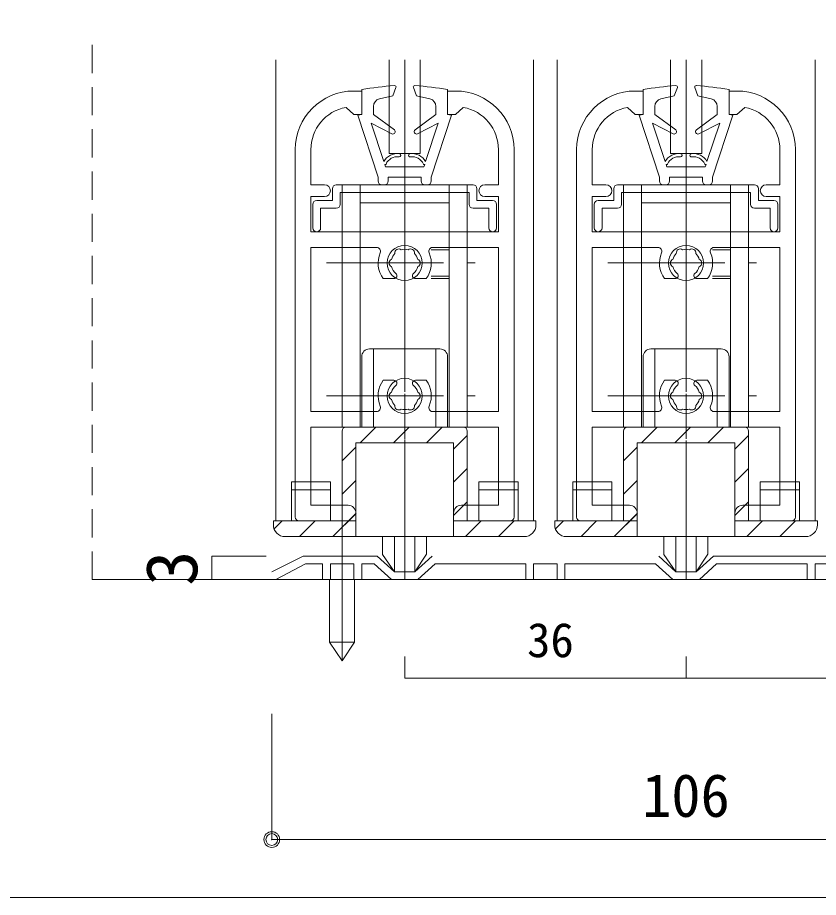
# Model space of a CAD drawing. Units: millimetres on the paper, enlarged 5 times, with parts at other scales. Extents: x -992 to 1008, y -685 to 700.
# Drawn here: x -345.7 to -175, y -26.2 to 161.3 of the extents above; entities that cross this region are included whole.
import ezdxf
from ezdxf.enums import TextEntityAlignment as Align

# ---------------------------------------------------------------- set-up
doc = ezdxf.new("R2010")
doc.units = ezdxf.units.MM
doc.header["$LTSCALE"] = 5
doc.header["$PDMODE"] = 32
doc.header["$PDSIZE"] = 2.5
doc.linetypes.add('CHAIN1', pattern=[8, 5, -1, 1, -1])
doc.linetypes.add('DASHED1', pattern=[1.8, 1.2, -0.6])
for name, color, linetype, lineweight in [('1-0_H-SYM', 7, 'Continuous', 20), ('1-1_0', 7, 'Continuous', 20), ('2-0_18', 7, 'Continuous', 18)]:
    doc.layers.add(name, color=color, linetype=linetype, lineweight=lineweight)
doc.styles.add('ＭＳ ゴシック', font='')
doc.styles.get('ＭＳ ゴシック').set_extended_font_data('MS Gothic')

msp = doc.modelspace()

# ---------------------------------------------------------------- linework, layer by layer
at = {"layer": '1-0_H-SYM'}
msp.add_lwpolyline([(197.5, -26.25), (-967.5, -26.25), (-967.5, 675)], dxfattribs=at)
at = {"layer": '1-1_0'}
msp.add_lwpolyline([(197.5, -26.25), (-967.5, -26.25), (-967.5, 675)], dxfattribs=at)
at = {"layer": '2-0_18', "linetype": 'DASHED1', "lineweight": 20}
msp.add_line((-329.866, 41.511), (-329.866, 157.917), dxfattribs=at)
at = {"layer": '2-0_18'}
for p, q in [((-290.7, 54.011), (-290.7, 152.344)), ((-266.533, 132.344), (-266.533, 152.344)), ((-259.867, 152.344), (-259.867, 132.344)), ((-235.7, 152.344), (-235.7, 54.011)), ((-230.7, 54.011), (-230.7, 152.344)), ((-206.533, 132.344), (-206.533, 152.344)), ((-199.866, 152.344), (-199.866, 132.344)), ((-175.7, 152.344), (-175.7, 54.011)), ((-265.7, 144.678), (-265.055, 146.394)), ((-205.7, 144.678), (-205.054, 146.394)), ((-272.366, 145.678), (-274.033, 145.678)), ((-272.366, 140.678), (-272.366, 146.011)), ((-268.589, 143.985), (-265.7, 144.678)), ((-254.033, 146.011), (-254.033, 140.678)), ((-252.367, 145.678), (-254.033, 145.678)), ((-212.366, 145.678), (-214.033, 145.678)), ((-212.366, 140.678), (-212.366, 146.011)), ((-208.589, 143.985), (-205.7, 144.678)), ((-194.033, 146.011), (-194.033, 140.678)), ((-192.366, 145.678), (-194.033, 145.678)), ((-269.866, 140.678), (-269.866, 142.364)), ((-256.533, 142.364), (-256.533, 140.678)), ((-252.367, 140.678), (-250.7, 142.192)), ((-209.866, 140.678), (-209.866, 142.364)), ((-196.533, 142.364), (-196.533, 140.678)), ((-192.366, 140.678), (-190.7, 142.192)), ((-273.2, 140.511), (-272.366, 140.678)), ((-268.867, 127.345), (-273.2, 140.511)), ((-270.37, 138.844), (-265.928, 136.566)), ((-267.666, 130.627), (-270.37, 138.844)), ((-265.405, 137.415), (-269.866, 140.678)), ((-256.533, 140.678), (-260.995, 137.415)), ((-254.033, 140.678), (-252.367, 140.678)), ((-213.2, 140.511), (-212.366, 140.678)), ((-208.866, 127.345), (-213.2, 140.511)), ((-210.37, 138.844), (-205.928, 136.566)), ((-207.666, 130.627), (-210.37, 138.844)), ((-205.405, 137.415), (-209.866, 140.678)), ((-196.533, 140.678), (-200.995, 137.415)), ((-194.033, 140.678), (-192.366, 140.678)), ((-286.533, 133.178), (-286.533, 54.845)), ((-283.2, 133.178), (-283.2, 125.678)), ((-259.867, 132.344), (-266.533, 132.344)), ((-243.2, 125.678), (-243.2, 133.178)), ((-239.867, 54.845), (-239.867, 133.178)), ((-226.533, 133.178), (-226.533, 54.845)), ((-223.2, 133.178), (-223.2, 125.678)), ((-199.866, 132.344), (-206.533, 132.344)), ((-183.2, 125.678), (-183.2, 133.178)), ((-179.866, 54.845), (-179.866, 133.178)), ((-267.463, 130.011), (-267.332, 130.011)), ((-267.299, 129.511), (-267.463, 130.011)), ((-259.101, 129.511), (-267.299, 129.511)), ((-207.463, 130.011), (-207.332, 130.011)), ((-207.299, 129.511), (-207.463, 130.011)), ((-199.101, 129.511), (-207.299, 129.511)), ((-268.867, 126.511), (-268.867, 127.345)), ((-259.715, 127.345), (-266.7, 127.345)), ((-266.7, 127.345), (-266.7, 126.511)), ((-259.7, 126.511), (-259.7, 127.345)), ((-257.533, 127.345), (-257.533, 126.511)), ((-208.866, 126.511), (-208.866, 127.345)), ((-199.715, 127.345), (-206.7, 127.345)), ((-206.7, 127.345), (-206.7, 126.511)), ((-199.7, 126.511), (-199.7, 127.345)), ((-197.533, 127.345), (-197.533, 126.511)), ((-283.2, 125.678), (-280.283, 125.678)), ((-278.616, 124.845), (-278.616, 122.345)), ((-277.783, 125.678), (-248.617, 125.678)), ((-276.95, 124.011), (-249.45, 124.011)), ((-276.95, 121.511), (-276.95, 124.011)), ((-276.533, 74.011), (-276.533, 125.678)), ((-272.7, 74.011), (-272.7, 125.678)), ((-253.7, 125.678), (-253.7, 74.011)), ((-249.866, 125.678), (-249.866, 74.011)), ((-249.45, 124.011), (-249.45, 121.511)), ((-247.783, 122.345), (-247.783, 124.845)), ((-243.2, 125.678), (-246.117, 125.678)), ((-223.2, 125.678), (-220.283, 125.678)), ((-218.616, 124.845), (-218.616, 122.345)), ((-217.783, 125.678), (-188.617, 125.678)), ((-216.95, 124.011), (-189.45, 124.011)), ((-216.95, 121.511), (-216.95, 124.011)), ((-216.533, 74.011), (-216.533, 125.678)), ((-212.7, 74.011), (-212.7, 125.678)), ((-193.7, 125.678), (-193.7, 74.011)), ((-189.866, 125.678), (-189.866, 74.011)), ((-189.45, 124.011), (-189.45, 121.511)), ((-187.783, 122.345), (-187.783, 124.845)), ((-183.2, 125.678), (-186.116, 125.678)), ((-278.616, 122.345), (-281.95, 122.345)), ((-244.45, 122.345), (-247.783, 122.345)), ((-246.117, 123.178), (-243.2, 123.178)), ((-243.2, 115.678), (-243.2, 123.178)), ((-218.616, 122.345), (-221.95, 122.345)), ((-184.45, 122.345), (-187.783, 122.345)), ((-186.116, 123.178), (-183.2, 123.178)), ((-183.2, 115.678), (-183.2, 123.178)), ((-282.783, 121.511), (-282.783, 116.511)), ((-281.117, 116.511), (-281.117, 120.678)), ((-281.117, 120.678), (-277.783, 120.678)), ((-272.7, 121.845), (-253.7, 121.845)), ((-248.617, 120.678), (-245.283, 120.678)), ((-245.283, 120.678), (-245.283, 116.511)), ((-243.616, 116.511), (-243.616, 121.511)), ((-222.783, 121.511), (-222.783, 116.511)), ((-221.116, 116.511), (-221.116, 120.678)), ((-221.116, 120.678), (-217.783, 120.678)), ((-212.7, 121.845), (-193.7, 121.845)), ((-188.617, 120.678), (-185.283, 120.678)), ((-185.283, 120.678), (-185.283, 116.511)), ((-183.616, 116.511), (-183.616, 121.511)), ((-283.2, 115.678), (-243.2, 115.678)), ((-223.2, 115.678), (-183.2, 115.678)), ((-283.2, 112.345), (-269.2, 112.345)), ((-283.2, 77.345), (-283.2, 112.345)), ((-257.2, 112.345), (-243.2, 112.345)), ((-243.2, 112.345), (-243.2, 77.345)), ((-223.2, 112.345), (-209.2, 112.345)), ((-223.2, 77.345), (-223.2, 112.345)), ((-197.2, 112.345), (-183.2, 112.345)), ((-183.2, 112.345), (-183.2, 77.345)), ((-267.782, 105.678), (-265.486, 105.678)), ((-258.617, 105.678), (-260.914, 105.678)), ((-207.782, 105.678), (-205.486, 105.678)), ((-198.617, 105.678), (-200.914, 105.678)), ((-270.7, 90.678), (-255.7, 90.678)), ((-269.866, 90.678), (-269.866, 74.011)), ((-256.533, 90.678), (-256.533, 74.011)), ((-210.7, 90.678), (-195.7, 90.678)), ((-209.866, 90.678), (-209.866, 74.011)), ((-196.533, 90.678), (-196.533, 74.011)), ((-272.366, 74.011), (-272.366, 89.011)), ((-254.033, 89.011), (-254.033, 74.011)), ((-212.366, 74.011), (-212.366, 89.011)), ((-194.033, 89.011), (-194.033, 74.011)), ((-265.486, 84.011), (-267.782, 84.011)), ((-260.914, 84.011), (-258.617, 84.011)), ((-205.486, 84.011), (-207.782, 84.011)), ((-200.914, 84.011), (-198.617, 84.011)), ((-269.2, 77.345), (-283.2, 77.345)), ((-243.2, 77.345), (-257.2, 77.345)), ((-209.2, 77.345), (-223.2, 77.345)), ((-183.2, 77.345), (-197.2, 77.345)), ((-243.2, 74.011), (-283.2, 74.011)), ((-283.2, 57.345), (-283.2, 74.011)), ((-276.533, 73.178), (-276.533, 33.027)), ((-272.667, 70.678), (-269.333, 74.011)), ((-265.595, 70.678), (-262.262, 74.011)), ((-258.524, 70.678), (-255.191, 74.011)), ((-249.866, 54.011), (-249.866, 73.178)), ((-243.2, 74.011), (-243.2, 57.345)), ((-183.2, 74.011), (-223.2, 74.011)), ((-223.2, 57.345), (-223.2, 74.011)), ((-216.533, 73.178), (-216.533, 54.011)), ((-212.666, 70.678), (-209.333, 74.011)), ((-205.595, 70.678), (-202.262, 74.011)), ((-198.524, 70.678), (-195.191, 74.011)), ((-189.866, 54.011), (-189.866, 73.178)), ((-183.2, 74.011), (-183.2, 57.345)), ((-252.783, 69.348), (-249.866, 72.265)), ((-192.783, 69.348), (-189.866, 72.265)), ((-276.533, 66.811), (-273.616, 69.728)), ((-273.616, 70.678), (-273.616, 50.678)), ((-273.616, 70.678), (-252.783, 70.678)), ((-252.783, 50.678), (-252.783, 70.678)), ((-216.533, 66.811), (-213.616, 69.728)), ((-213.616, 70.678), (-213.616, 50.678)), ((-213.616, 70.678), (-192.783, 70.678)), ((-192.783, 50.678), (-192.783, 70.678)), ((-252.783, 62.277), (-249.866, 65.194)), ((-252.783, 62.277), (-249.866, 65.194)), ((-192.783, 62.277), (-189.866, 65.194)), ((-192.783, 62.277), (-189.866, 65.194)), ((-287.367, 62.345), (-287.367, 54.011)), ((-276.533, 59.74), (-273.616, 62.657)), ((-247.367, 62.345), (-247.367, 54.011)), ((-239.033, 62.345), (-247.367, 62.345)), ((-239.033, 54.011), (-239.033, 62.345)), ((-227.366, 62.345), (-227.366, 54.011)), ((-216.533, 59.74), (-213.616, 62.657)), ((-187.366, 62.345), (-187.366, 54.011)), ((-179.033, 62.345), (-187.366, 62.345)), ((-179.033, 54.011), (-179.033, 62.345)), ((-279.033, 60.678), (-287.367, 60.678)), ((-239.033, 60.678), (-247.367, 60.678)), ((-219.033, 60.678), (-227.366, 60.678)), ((-179.033, 60.678), (-187.366, 60.678)), ((-283.2, 57.345), (-275.283, 57.345)), ((-252.783, 55.206), (-249.866, 58.123)), ((-251.116, 57.345), (-243.2, 57.345)), ((-223.2, 57.345), (-215.283, 57.345)), ((-192.783, 55.206), (-189.866, 58.123)), ((-191.116, 57.345), (-183.2, 57.345)), ((-278.524, 50.678), (-273.57, 55.632)), ((-278.524, 50.678), (-273.616, 55.586)), ((-218.524, 50.678), (-213.57, 55.632)), ((-218.524, 50.678), (-213.616, 55.586)), ((-273.616, 54.011), (-291.2, 54.011)), ((-291.2, 54.011), (-291.2, 53.178)), ((-291.042, 52.303), (-289.333, 54.011)), ((-285.595, 50.678), (-282.262, 54.011)), ((-285.595, 50.678), (-282.262, 54.011)), ((-235.2, 54.011), (-252.783, 54.011)), ((-250.24, 50.678), (-246.907, 54.011)), ((-250.239, 50.679), (-246.907, 54.011)), ((-243.169, 50.678), (-239.836, 54.011)), ((-243.169, 50.678), (-239.836, 54.011)), ((-235.2, 53.178), (-235.2, 54.011)), ((-213.616, 54.011), (-231.2, 54.011)), ((-231.2, 54.011), (-231.2, 53.178)), ((-231.042, 52.303), (-229.333, 54.011)), ((-225.595, 50.678), (-222.262, 54.011)), ((-225.595, 50.678), (-222.262, 54.011)), ((-175.2, 54.011), (-192.783, 54.011)), ((-190.24, 50.678), (-186.907, 54.011)), ((-190.239, 50.679), (-186.907, 54.011)), ((-183.169, 50.678), (-179.836, 54.011)), ((-183.169, 50.678), (-179.836, 54.011)), ((-175.2, 53.178), (-175.2, 54.011)), ((-288.7, 50.678), (-237.7, 50.678)), ((-267.933, 50.678), (-267.933, 46.858)), ((-258.542, 50.678), (-258.542, 46.908)), ((-228.7, 50.678), (-177.7, 50.678)), ((-207.933, 50.678), (-207.933, 46.858)), ((-198.542, 50.678), (-198.542, 46.908)), ((-258.542, 46.908), (-261.042, 43.178)), ((-198.542, 46.908), (-201.042, 43.178)), ((-284.866, 46.511), (-291.533, 43.178)), ((-284.866, 46.511), (-269.033, 46.511)), ((-269.033, 46.511), (-265.366, 43.178)), ((-267.933, 46.858), (-265.358, 43.178)), ((-261.033, 43.178), (-257.367, 46.511)), ((-209.033, 46.511), (-205.366, 43.178)), ((-207.933, 46.858), (-205.358, 43.178)), ((-201.033, 43.178), (-197.366, 46.511)), ((-197.366, 46.511), (-149.033, 46.511)), ((-280.7, 44.844), (-280.7, 41.511)), ((-279.033, 44.844), (-279.033, 41.511)), ((-279.033, 44.844), (-274.033, 44.844)), ((-274.033, 44.844), (-274.033, 41.511)), ((-272.366, 44.844), (-272.366, 41.511)), ((-272.366, 44.844), (-269.7, 44.844)), ((-269.7, 44.844), (-266.033, 41.511)), ((-261.033, 43.178), (-265.366, 43.178)), ((-260.366, 41.511), (-256.7, 44.844)), ((-237.366, 44.844), (-256.7, 44.844)), ((-237.366, 44.844), (-237.366, 41.511)), ((-235.7, 44.844), (-235.7, 41.511)), ((-230.7, 44.844), (-235.7, 44.844)), ((-230.7, 44.844), (-230.7, 41.511)), ((-229.033, 44.844), (-229.033, 41.511)), ((-209.7, 44.844), (-229.033, 44.844)), ((-209.7, 44.844), (-206.033, 41.511)), ((-201.024, 43.178), (-205.366, 43.178)), ((-200.366, 41.511), (-196.7, 44.844)), ((-177.366, 44.844), (-196.7, 44.844)), ((-177.366, 44.844), (-177.366, 41.511)), ((-175.7, 44.844), (-175.7, 41.511)), ((-170.7, 44.844), (-175.7, 44.844)), ((-237.366, 41.511), (-235.7, 41.511)), ((-230.7, 41.511), (-229.033, 41.511)), ((-200.366, 41.511), (-206.033, 41.511)), ((-177.366, 41.511), (-175.7, 41.511))]:
    msp.add_line(p, q, dxfattribs=at)
at = {"layer": '2-0_18', "linetype": 'DASHED1'}
for p, q in [((-263.2, 152.344), (-263.2, 41.511)), ((-203.2, 151.706), (-203.2, 41.511))]:
    msp.add_line(p, q, dxfattribs=at)
at = {"layer": '2-0_18', "linetype": 'CHAIN1'}
for p, q in [((-263.2, 41.511), (-263.2, 152.344)), ((-203.2, 41.511), (-203.2, 152.344)), ((-263.2, 46.144), (-263.2, 151.669)), ((-203.2, 46.144), (-203.2, 151.669)), ((-257.533, 112.345), (-253.7, 112.345)), ((-257.533, 111.845), (-253.7, 111.845)), ((-197.533, 112.345), (-193.7, 112.345)), ((-197.533, 111.845), (-193.7, 111.845)), ((-279.901, 109.011), (-248.2, 109.011)), ((-219.901, 109.011), (-188.2, 109.011)), ((-253.7, 106.178), (-257.533, 106.178)), ((-253.7, 105.678), (-257.533, 105.678)), ((-193.7, 106.178), (-197.533, 106.178)), ((-193.7, 105.678), (-197.533, 105.678)), ((-279.901, 80.678), (-248.2, 80.678)), ((-219.901, 80.678), (-188.2, 80.678)), ((-253.7, 77.345), (-257.533, 77.345)), ((-193.7, 77.345), (-197.533, 77.345)), ((-276.533, 35.488), (-276.533, 41.511)), ((-276.533, 24.178), (-276.533, 35.488)), ((-203.2, 20.466), (-203.2, 25.147))]:
    msp.add_line(p, q, dxfattribs=at)
at = {"layer": '2-0_18', "color": 4}
for p, q in [((-265.358, 50.678), (-265.358, 43.178)), ((-263.2, 50.678), (-263.2, 43.178)), ((-261.042, 50.678), (-261.042, 43.178)), ((-205.358, 50.678), (-205.358, 43.178)), ((-203.2, 50.678), (-203.2, 43.178)), ((-201.042, 50.678), (-201.042, 43.178)), ((-291.533, -13.91), (-291.533, 12.902)), ((-291.533, -13.91), (-114.866, -13.91))]:
    msp.add_line(p, q, dxfattribs=at)
at = {"layer": '2-0_18', "lineweight": 20}
for p, q in [((-304.306, 46.511), (-304.306, 41.511)), ((-292.715, 46.511), (-304.306, 46.511)), ((-329.866, 41.511), (-45.899, 41.511)), ((-279.2, 41.511), (-279.2, 28.178)), ((-273.866, 28.178), (-273.866, 41.511)), ((-279.2, 28.178), (-276.533, 24.178)), ((-279.2, 28.178), (-273.866, 28.178)), ((-273.866, 28.178), (-276.533, 24.178)), ((-263.2, 20.466), (-263.2, 25.147)), ((-203.2, 20.466), (-203.2, 25.032)), ((-263.2, 20.466), (-143.2, 20.466))]:
    msp.add_line(p, q, dxfattribs=at)
at = {"layer": '2-0_18'}
for points in [[(-261.345, 146.394), (-260.7, 144.678), (-257.811, 143.985)], [(-201.345, 146.394), (-200.7, 144.678), (-197.811, 143.985)], [(-275.7, 142.192), (-274.033, 140.678), (-272.366, 140.678)], [(-215.7, 142.192), (-214.033, 140.678), (-212.366, 140.678)], [(-260.472, 136.566), (-256.029, 138.844), (-258.734, 130.627)], [(-254.033, 140.678), (-253.2, 140.511), (-257.533, 127.345)], [(-200.472, 136.566), (-196.029, 138.844), (-198.734, 130.627)], [(-194.033, 140.678), (-193.2, 140.511), (-197.533, 127.345)], [(-259.067, 130.011), (-258.937, 130.011), (-259.101, 129.511)], [(-199.067, 130.011), (-198.936, 130.011), (-199.101, 129.511)], [(-280.283, 123.178), (-283.2, 123.178), (-283.2, 115.678)], [(-220.283, 123.178), (-223.2, 123.178), (-223.2, 115.678)], [(-279.033, 54.011), (-279.033, 62.345), (-287.367, 62.345)], [(-219.033, 54.011), (-219.033, 62.345), (-227.366, 62.345)], [(-290.7, 41.511), (-284.366, 44.844), (-280.7, 44.844)]]:
    msp.add_lwpolyline(points, dxfattribs=at)
for centre in [(-263.2, 109.011), (-203.2, 109.011), (-263.2, 80.678), (-203.2, 80.678)]:
    msp.add_circle(centre, 3.75, dxfattribs=at)
at = {"layer": '2-0_18', "color": 4}
msp.add_circle((-291.533, -13.91), 1.667, dxfattribs=at)
at = {"layer": '2-0_18'}
for centre, radius, start, end in [((-259.013, 63.755), 83.333, 94.39026, 99.22101), ((-265.367, 146.511), 0.333, 339.39028, 94.39026), ((-261.033, 146.511), 0.333, 85.6097, 200.60966), ((-267.387, 63.755), 83.333, 80.77894, 85.6097), ((-199.013, 63.755), 83.333, 94.39026, 99.22101), ((-205.366, 146.511), 0.333, 339.39028, 94.39026), ((-201.033, 146.511), 0.333, 85.6097, 200.60966), ((-207.387, 63.755), 83.333, 80.77894, 85.6097), ((-274.033, 133.178), 12.5, 90, 180), ((-252.367, 133.178), 12.5, 0, 90), ((-214.033, 133.178), 12.5, 90, 180), ((-192.366, 133.178), 12.5, 0, 90), ((-268.2, 142.364), 1.667, 103.49571, 180), ((-258.2, 142.364), 1.667, 0, 76.50424), ((-208.2, 142.364), 1.667, 103.49571, 180), ((-198.2, 142.364), 1.667, 0, 76.50424), ((-274.033, 133.178), 9.167, 100.47566, 180), ((-252.367, 133.178), 9.167, 0, 79.52429), ((-214.033, 133.178), 9.167, 100.47566, 180), ((-192.366, 133.178), 9.167, 0, 79.52429), ((-265.7, 137.011), 0.5, 242.84899, 53.82074), ((-260.7, 137.011), 0.5, 126.17921, 297.15095), ((-205.7, 137.011), 0.5, 242.84899, 53.82074), ((-200.7, 137.011), 0.5, 126.17921, 297.15095), ((-264.75, 129.011), 3.333, 82.65042, 151.00492), ((-264.75, 129.011), 2.667, 82.65042, 155.68423), ((-264.367, 131.987), 0.333, 262.65042, 82.65042), ((-262.033, 131.987), 0.333, 97.34953, 277.34953), ((-261.649, 129.011), 3.333, 28.99503, 97.34953), ((-261.649, 129.011), 2.667, 24.31572, 97.34953), ((-204.75, 129.011), 3.333, 82.65042, 151.00492), ((-204.75, 129.011), 2.667, 82.65042, 155.68423), ((-204.366, 131.987), 0.333, 262.65042, 82.65042), ((-202.033, 131.987), 0.333, 97.34953, 277.34953), ((-201.649, 129.011), 3.333, 28.99503, 97.34953), ((-201.649, 129.011), 2.667, 24.31572, 97.34953), ((-267.332, 130.178), 0.167, 270, 335.68423), ((-259.067, 130.178), 0.167, 204.31571, 270), ((-207.332, 130.178), 0.167, 270, 335.68423), ((-199.067, 130.178), 0.167, 204.31571, 270), ((-268.033, 126.511), 0.833, 180, 270), ((-267.533, 126.511), 0.833, 270, 0), ((-258.867, 126.511), 0.833, 180, 270), ((-258.367, 126.511), 0.833, 270, 0), ((-208.033, 126.511), 0.833, 180, 270), ((-207.533, 126.511), 0.833, 270, 0), ((-198.867, 126.511), 0.833, 180, 270), ((-198.366, 126.511), 0.833, 270, 0), ((-280.283, 124.428), 1.25, 270, 90), ((-277.783, 124.845), 0.833, 90, 180), ((-248.617, 124.845), 0.833, 0, 90), ((-246.117, 124.428), 1.25, 90, 270), ((-220.283, 124.428), 1.25, 270, 90), ((-217.783, 124.845), 0.833, 90, 180), ((-188.617, 124.845), 0.833, 0, 90), ((-186.116, 124.428), 1.25, 90, 270), ((-281.95, 121.511), 0.833, 90, 180), ((-244.45, 121.511), 0.833, 0, 90), ((-221.95, 121.511), 0.833, 90, 180), ((-184.45, 121.511), 0.833, 0, 90), ((-277.783, 121.511), 0.833, 270, 0), ((-248.617, 121.511), 0.833, 180, 270), ((-217.783, 121.511), 0.833, 270, 0), ((-188.617, 121.511), 0.833, 180, 270), ((-281.95, 116.511), 0.833, 180, 0), ((-244.45, 116.511), 0.833, 180, 0), ((-221.95, 116.511), 0.833, 180, 0), ((-184.45, 116.511), 0.833, 180, 0), ((-269.2, 111.511), 0.833, 337.38011, 90), ((-263.2, 109.011), 5.667, 157.38011, 216.03186), ((-263.2, 109.011), 2.917, 135.35885, 164.64109), ((-264.45, 111.176), 0.833, 52.02429, 187.97566), ((-263.2, 109.011), 2.917, 75.35886, 104.64109), ((-261.95, 111.176), 0.833, 352.02429, 127.97566), ((-263.2, 109.011), 2.917, 15.35886, 44.6411), ((-263.2, 109.011), 5.667, 323.96809, 22.61984), ((-257.2, 111.511), 0.833, 90, 202.61984), ((-209.2, 111.511), 0.833, 337.38011, 90), ((-203.2, 109.011), 5.667, 157.38011, 216.03186), ((-203.2, 109.011), 2.917, 135.35885, 164.64109), ((-204.45, 111.176), 0.833, 52.02429, 187.97566), ((-203.2, 109.011), 2.917, 75.35886, 104.64109), ((-201.95, 111.176), 0.833, 352.02429, 127.97566), ((-203.2, 109.011), 2.917, 15.35886, 44.6411), ((-203.2, 109.011), 5.667, 323.96809, 22.61984), ((-197.2, 111.511), 0.833, 90, 202.61984), ((-265.7, 109.011), 0.833, 112.02429, 247.97566), ((-260.7, 109.011), 0.833, 292.02429, 67.97566), ((-205.7, 109.011), 0.833, 112.02429, 247.97566), ((-200.7, 109.011), 0.833, 292.02429, 67.97566), ((-263.2, 109.011), 2.917, 195.35885, 229.81587), ((-263.2, 109.011), 2.917, 310.18408, 344.64109), ((-203.2, 109.011), 2.917, 195.35885, 229.81587), ((-203.2, 109.011), 2.917, 310.18408, 344.64109), ((-265.486, 106.304), 0.626, 270, 49.81587), ((-260.914, 106.304), 0.626, 130.18408, 270), ((-205.486, 106.304), 0.626, 270, 49.81587), ((-200.914, 106.304), 0.626, 130.18408, 270), ((-270.7, 89.011), 1.667, 90, 180), ((-255.7, 89.011), 1.667, 0, 90), ((-210.7, 89.011), 1.667, 90, 180), ((-195.7, 89.011), 1.667, 0, 90), ((-263.2, 80.678), 5.667, 143.96809, 202.61984), ((-263.2, 80.678), 2.917, 130.18408, 164.64109), ((-265.486, 83.385), 0.626, 310.18408, 90), ((-260.914, 83.385), 0.626, 90, 229.81587), ((-263.2, 80.678), 2.917, 15.35886, 49.81587), ((-263.2, 80.678), 5.667, 337.38011, 36.03186), ((-203.2, 80.678), 5.667, 143.96809, 202.61984), ((-203.2, 80.678), 2.917, 130.18408, 164.64109), ((-205.486, 83.385), 0.626, 310.18408, 90), ((-200.914, 83.385), 0.626, 90, 229.81587), ((-203.2, 80.678), 2.917, 15.35886, 49.81587), ((-203.2, 80.678), 5.667, 337.38011, 36.03186), ((-265.7, 80.678), 0.833, 112.02429, 247.97566), ((-260.7, 80.678), 0.833, 292.02429, 67.97566), ((-205.7, 80.678), 0.833, 112.02429, 247.97566), ((-200.7, 80.678), 0.833, 292.02429, 67.97566), ((-263.2, 80.678), 2.917, 195.35885, 224.64109), ((-263.2, 80.678), 2.917, 315.35885, 344.64109), ((-203.2, 80.678), 2.917, 195.35885, 224.64109), ((-203.2, 80.678), 2.917, 315.35885, 344.64109), ((-269.2, 78.178), 0.833, 270, 22.61984), ((-264.45, 78.513), 0.833, 172.02429, 307.97566), ((-263.2, 80.678), 2.917, 255.35885, 284.64109), ((-261.95, 78.513), 0.833, 232.02429, 7.97566), ((-257.2, 78.178), 0.833, 157.38011, 270), ((-209.2, 78.178), 0.833, 270, 22.61984), ((-204.45, 78.513), 0.833, 172.02429, 307.97566), ((-203.2, 80.678), 2.917, 255.35885, 284.64109), ((-201.95, 78.513), 0.833, 232.02429, 7.97566), ((-197.2, 78.178), 0.833, 157.38011, 270), ((-275.7, 73.178), 0.833, 90, 180), ((-250.7, 73.178), 0.833, 0, 90), ((-215.7, 73.178), 0.833, 90, 180), ((-190.7, 73.178), 0.833, 0, 90), ((-275.283, 55.678), 1.667, 0, 90), ((-251.116, 55.678), 1.667, 90, 180), ((-215.283, 55.678), 1.667, 0, 90), ((-191.116, 55.678), 1.667, 90, 180), ((-285.7, 54.845), 0.833, 180, 270), ((-240.7, 54.845), 0.833, 270, 0), ((-225.7, 54.845), 0.833, 180, 270), ((-180.7, 54.845), 0.833, 270, 0), ((-288.7, 53.178), 2.5, 180, 270), ((-237.7, 53.178), 2.5, 270, 0), ((-237.7, 53.178), 2.5, 270, 0), ((-228.7, 53.178), 2.5, 180, 270), ((-177.7, 53.178), 2.5, 270, 0), ((-177.7, 53.178), 2.5, 270, 0)]:
    msp.add_arc(centre, radius, start, end, dxfattribs=at)
at = {"layer": '2-0_18', "color": 5}
msp.add_point((-291.533, -13.91), dxfattribs=at)
at = {"layer": '2-0_18', "color": 4}
msp.add_point((-291.533, -13.91), dxfattribs=at)

# ---------------------------------------------------------------- texts
at = {"layer": '2-0_18', "style": 'ＭＳ ゴシック'}
msp.add_text('3', height=11, rotation=90, dxfattribs=at).set_placement((-304.117, 40.203), align=Align.BOTTOM_LEFT)
for s, height, p in [('36', 7.331, (-237.103, 22.765)), ('106', 9.164, (-212.575, -11.827))]:
    msp.add_text(s, height=height, dxfattribs=at).set_placement(p, align=Align.BOTTOM_LEFT)

doc.saveas('drawing.dxf')
